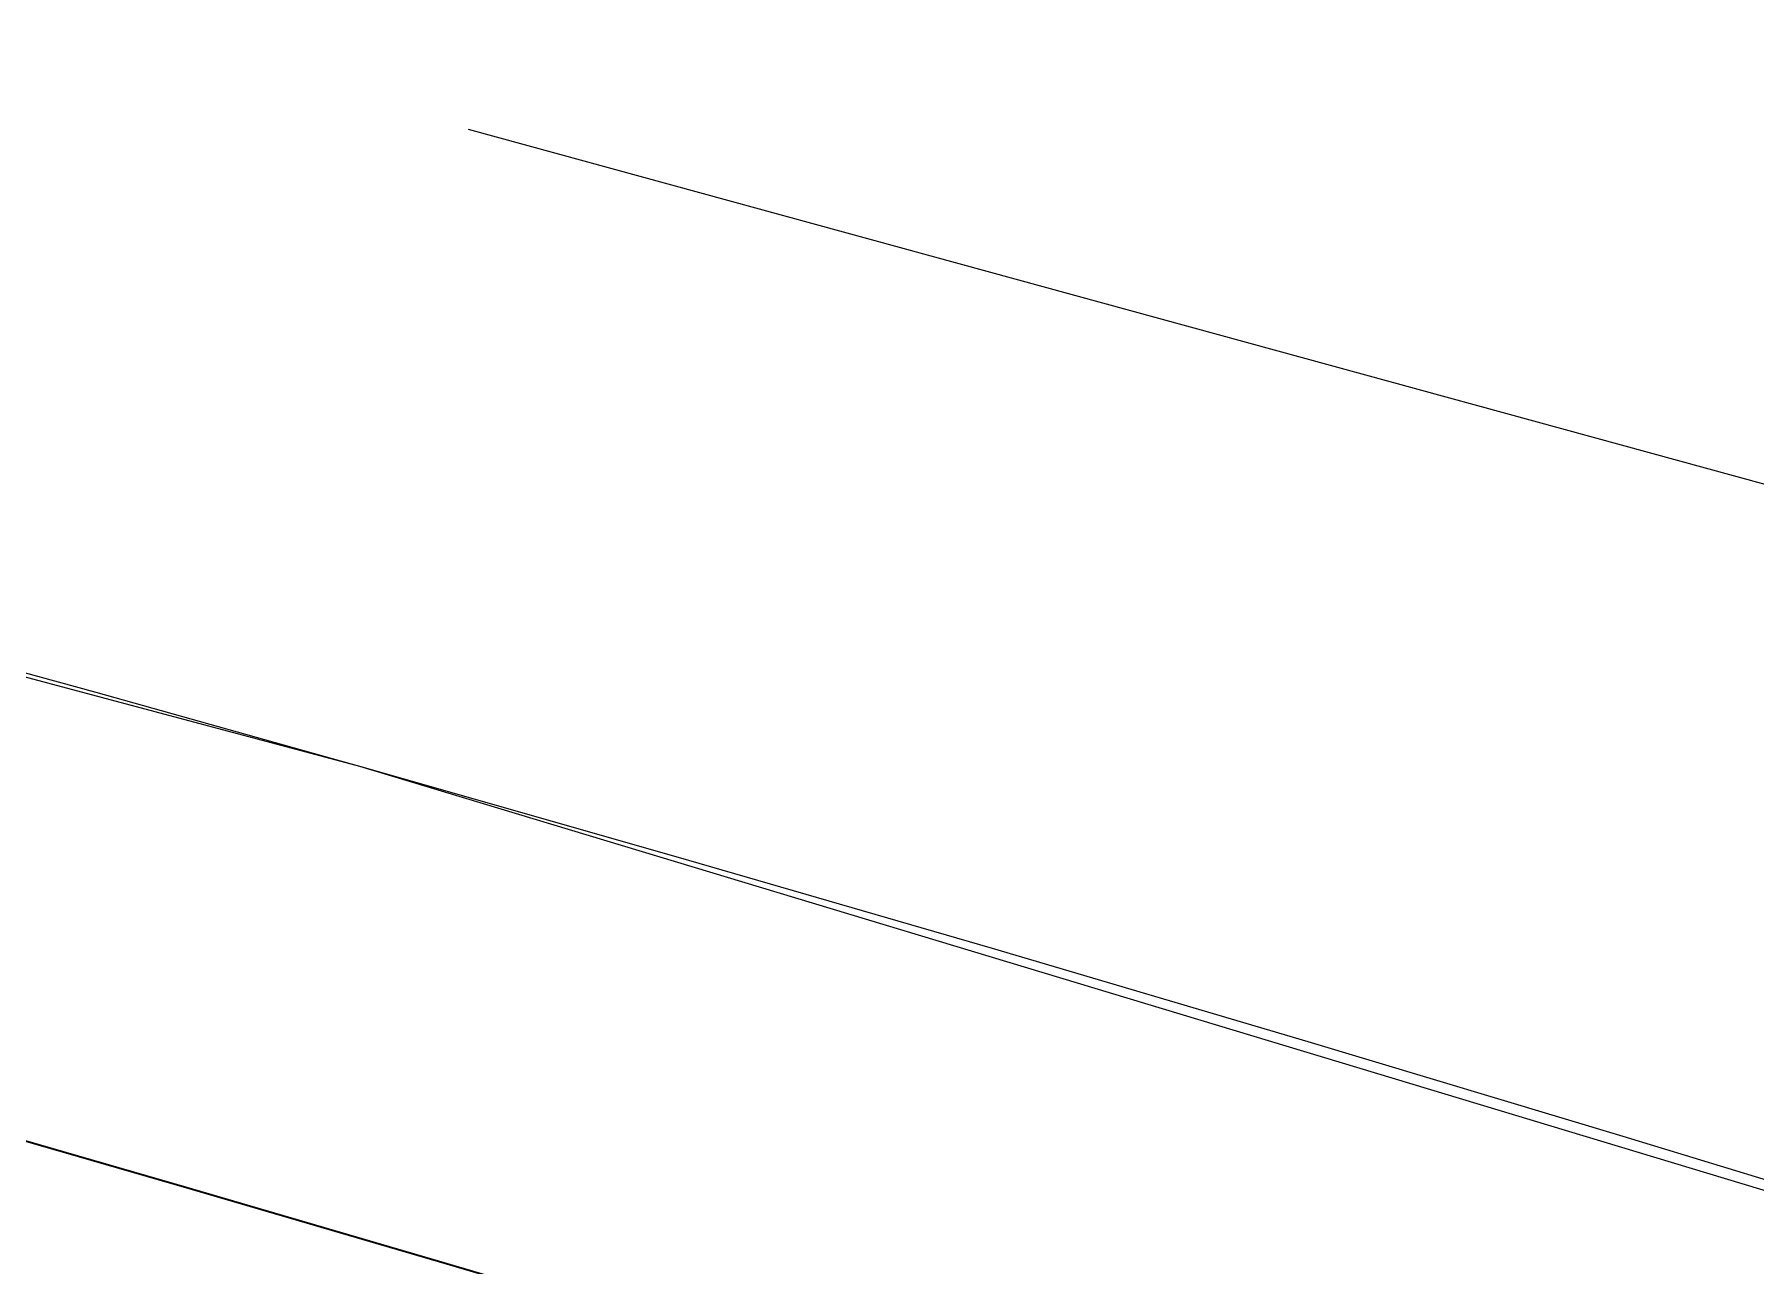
# Model space of a CAD drawing. Header units: feet. Extents: x 6430745 to 6432191, y 1887663 to 1888575.
# Drawn here: x 6430890.64 to 6430924.94, y 1888355.12 to 1888379.66 of the extents above; entities that cross this region are included whole.
import ezdxf
from ezdxf.lldxf.tags import DXFTag

# ---------------------------------------------------------------- set-up
doc = ezdxf.new("R2010")
doc.units = ezdxf.units.FT
doc.header["$MEASUREMENT"] = 0
for name, color, linetype, lineweight in [('VF-ELEC-OVHD-LINE-', 253, 'OVERHEADELECTRIC', 15), ('VF-PVMT-EDGE-LINE-', 253, 'EDGEOFPAVEMENT', 35), ('VF-TINN-DSRF-BNDY-', 253, 'Continuous', 25), ('VF-TOPO-CONC-WALL-LINE-', 253, 'Continuous', 9)]:
    doc.layers.add(name, color=color, linetype=linetype, lineweight=lineweight)
doc.styles.get("Standard").update_dxf_attribs({"font": 'arial.ttf'})
tags = doc.linetypes.add('EDGEOFPAVEMENT', pattern='A,1,-0.03,["EP",Standard,S=0.08,R=0,X=0,Y=-0.04],-0.16,1', length=2.19).pattern_tags.tags
tags[6] = DXFTag(74, 10)
tags = doc.linetypes.add('OVERHEADELECTRIC', pattern='A,1,-0.03,["OE",Standard,S=0.08,R=0,X=0,Y=-0.04],-0.16,1', length=2.19).pattern_tags.tags
tags[6] = DXFTag(74, 10)

msp = doc.modelspace()

# ---------------------------------------------------------------- linework, layer by layer
at = {"layer": 'VF-ELEC-OVHD-LINE-', "ltscale": 0.6}
msp.add_line((6430899.28, 1888377.773), (6431330.526, 1888259.741), dxfattribs=at)
at = {"layer": 'VF-PVMT-EDGE-LINE-', "flags": 128}
msp.add_lwpolyline([(6431107.95, 1888281.58), (6431034.55, 1888310.1), (6431028.952, 1888312.195), (6431023.348, 1888314.272), (6431017.735, 1888316.328), (6431012.116, 1888318.366), (6431006.49, 1888320.384), (6431000.857, 1888322.382), (6430995.217, 1888324.361), (6430989.57, 1888326.32), (6430983.907, 1888328.261), (6430978.237, 1888330.179), (6430972.56, 1888332.076), (6430966.876, 1888333.955), (6430961.187, 1888335.816), (6430955.492, 1888337.661), (6430949.793, 1888339.492), (6430944.09, 1888341.31), (6430938.445, 1888343.096), (6430932.796, 1888344.867), (6430927.142, 1888346.623), (6430921.483, 1888348.364), (6430915.819, 1888350.09), (6430910.151, 1888351.8), (6430904.478, 1888353.493), (6430898.8, 1888355.17), (6430893.674, 1888356.668), (6430888.545, 1888358.153), (6430883.411, 1888359.625), (6430878.274, 1888361.083), (6430873.133, 1888362.529), (6430867.989, 1888363.962), (6430857.69, 1888366.79), (6430851.119, 1888368.566), (6430844.542, 1888370.322), (6430837.959, 1888372.056), (6430831.371, 1888373.77), (6430824.777, 1888375.463), (6430818.178, 1888377.136), (6430811.573, 1888378.787), (6430804.964, 1888380.418), (6430798.349, 1888382.028), (6430791.729, 1888383.617), (6430785.104, 1888385.185), (6430778.475, 1888386.732), (6430771.84, 1888388.258), (6430765.201, 1888389.763), (6430758.558, 1888391.247), (6430751.91, 1888392.71)], dxfattribs=at)
at = {"layer": 'VF-TINN-DSRF-BNDY-', "flags": 128}
msp.add_lwpolyline([(6430947.37, 1888349.9), (6430897.12, 1888365.07), (6430854.95, 1888376.33), (6430754.59, 1888400.55)], dxfattribs=at)
at = {"layer": 'VF-TOPO-CONC-WALL-LINE-', "flags": 128}
msp.add_lwpolyline([(6430928.584, 1888355.779), (6430922.307, 1888357.692), (6430916.023, 1888359.579), (6430909.73, 1888361.438), (6430903.429, 1888363.269), (6430897.12, 1888365.07), (6430891.866, 1888366.541), (6430886.605, 1888367.986), (6430881.338, 1888369.409), (6430876.066, 1888370.815), (6430865.512, 1888373.586), (6430854.95, 1888376.33), (6430848.702, 1888377.943), (6430842.451, 1888379.543), (6430836.196, 1888381.13)], dxfattribs=at)

doc.saveas('drawing.dxf')
